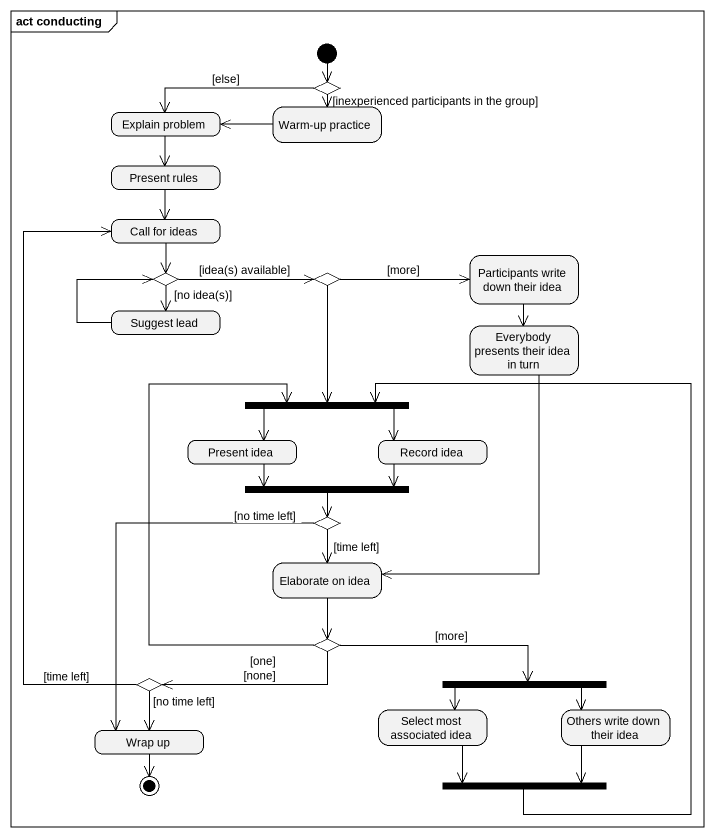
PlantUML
@startuml
mainframe act conducting
hide empty description
state choice1 <<choice>>
state "Explain problem" as Explain_problem
state "Warm-up practice" as Warm_up_practice
state "Present rules" as Present_rules
state "Call for ideas" as Call_for_ideas
state choice2 <<choice>>
state choice3 <<choice>>
state "Participants write down their idea" as Participants_write_down
state "Suggest lead" as Suggest_lead
state "Everybody presents their idea in turn" as Everybody_presents_their
state "Present idea" as Present_idea
state fork1 <<join>>
state "Record idea" as Record_idea
state fork2 <<join>>
state choice4 <<choice>>
state "Elaborate on idea" as Elaborate_on_idea
state choice5 <<choice>>
state choice6 <<choice>>
state fork3 <<fork>>
state "Wrap up" as Wrap_up
state "Select most associated idea" as Select_most_associated_idea
state "Others write down their idea" as Others_write_down_their_idea
state fork4 <<join>>
[*] --> choice1
choice1 -left-> Explain_problem : [else]
choice1 --> Warm_up_practice : [inexperienced participants in the group]
Explain_problem --> Present_rules
Warm_up_practice -left-> Explain_problem
Present_rules --> Call_for_ideas
Call_for_ideas --> choice2
choice2 -right-> choice3 : [idea(s) available]
choice2 --> Suggest_lead : [no idea(s)]
choice3 -right-> Participants_write_down : [more]
choice3 --> fork1
Participants_write_down --> Everybody_presents_their
Suggest_lead -up-> choice2
Everybody_presents_their --> Elaborate_on_idea
Present_idea -right-> fork2
fork1 -left-> Present_idea
fork1 -right-> Record_idea
Record_idea -left-> fork2
fork2 --> choice4
choice4 --> Elaborate_on_idea : [time left]
choice4 --> Wrap_up : [no time left]
Elaborate_on_idea --> choice5
choice5 -up-> fork1 : [one]
choice5 -left-> choice6 : [none]
choice5 -right-> fork3 : [more]
choice6 -up-> Call_for_ideas : [time left]
choice6 --> Wrap_up : [no time left]
fork3 -left-> Select_most_associated_idea
fork3 -right-> Others_write_down_their_idea
Select_most_associated_idea --> fork4
Others_write_down_their_idea --> fork4
fork4 -up-> fork1
Wrap_up --> [*]
@enduml
